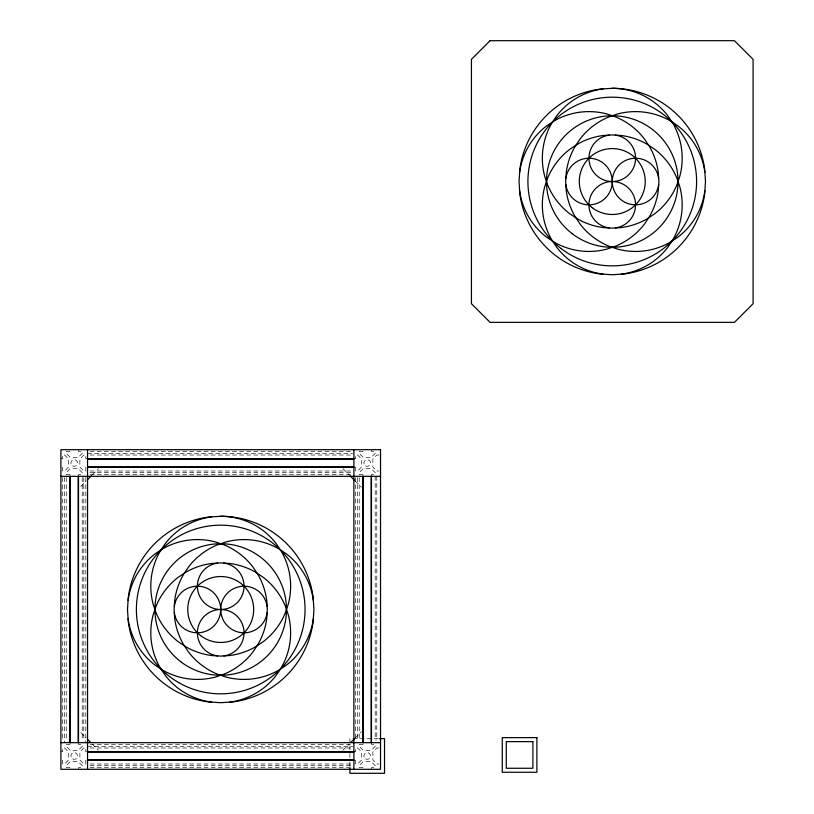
<?xml version="1.0" encoding="UTF-8"?>
<svg xmlns="http://www.w3.org/2000/svg" width="814" height="814" viewBox="0 0 814 814"><rect width="100%" height="100%" fill="white"/><g stroke="black" fill="none" stroke-linecap="round" stroke-linejoin="round"><path stroke-width="0.61" stroke-dasharray="4.07 3.05" d="M80.779 486.426L86.101 481.094M92.318 474.888L98.535 468.671M342.898 750.325L349.114 744.118M355.331 737.901L361.548 731.684M90.079 451.424L352.625 451.424M87.546 453.418L352.625 453.418M90.079 455.016L352.625 455.016M378.795 455.016L376.79 455.016L372.863 459.015L372.863 467.002L376.79 471.001L378.795 471.001M60.908 458.75L62.637 458.75L62.637 455.016L64.642 455.016L68.569 459.015L68.569 467.002L64.642 471.001L62.637 471.001L62.637 467.267L60.908 467.267M87.546 458.75L85.816 458.75L85.816 455.016L83.811 455.016L79.884 459.015L79.884 467.002L83.811 471.001L85.816 471.001L85.816 467.267L87.546 467.267M353.887 458.75L355.616 458.75L355.616 455.016L357.621 455.016L361.548 459.015L361.548 467.002L357.621 471.001L355.616 471.001L355.616 467.267L353.887 467.267M90.079 471.001L352.625 471.001M90.079 472.598L352.625 472.598M90.079 474.593L352.625 474.593M378.337 738.674L349.898 738.674L349.898 752.278M90.079 744.403L352.625 744.403M87.546 746.397L352.625 746.397M90.079 747.995L352.625 747.995M378.795 747.995L376.79 747.995L372.863 751.994L372.863 759.981L376.79 763.98L378.795 763.98M60.908 751.729L62.637 751.729L62.637 747.995L64.642 747.995L68.569 751.994L68.569 759.981L64.642 763.98L62.637 763.98L62.637 760.245L60.908 760.245M87.546 751.729L85.816 751.729L85.816 747.995L83.811 747.995L79.884 751.994L79.884 759.981L83.811 763.98L85.816 763.98L85.816 760.245L87.546 760.245M353.887 751.729L355.616 751.729L355.616 747.995L357.621 747.995L361.548 751.994L361.548 759.981L357.621 763.98L355.616 763.98L355.616 760.245L353.887 760.245M90.079 763.98L352.625 763.98M90.079 765.577L352.625 765.577M90.079 767.571L352.625 767.571M342.898 468.671L349.114 474.888M355.331 481.094L361.548 487.311M80.779 732.569L86.101 737.901M92.318 744.118L98.535 750.325M376.79 476.322L376.79 740.13M375.193 476.322L375.193 740.13M371.469 449.694L371.469 451.424L375.193 451.424L375.193 453.418L371.204 457.346L363.207 457.346L359.218 453.418L359.218 451.424L362.942 451.424L362.942 449.694M371.469 476.322L371.469 474.593L375.193 474.593L375.193 472.598L371.204 468.671L363.207 468.671L359.218 472.598L359.218 474.593L362.942 474.593L362.942 476.322M371.469 742.673L371.469 744.403L375.193 744.403L375.193 746.397L371.204 750.325L363.207 750.325L359.218 746.397L359.218 744.403L362.942 744.403L362.942 742.673M371.469 769.301L371.469 767.571L375.193 767.571L375.193 765.577L371.204 761.65L363.207 761.65L359.218 765.577L359.218 767.571L362.942 767.571L362.942 769.301M359.218 477.594L359.218 740.13M357.621 477.594L357.621 740.13M355.616 477.594L355.616 740.13M349.898 753.51L349.898 760.937M349.898 762.169L349.898 767.114M85.816 477.594L85.816 742.673M83.811 477.594L83.811 740.13M82.214 477.594L82.214 740.13M78.49 449.694L78.49 451.424L82.214 451.424L82.214 453.418L78.225 457.346L70.228 457.346L66.239 453.418L66.239 451.424L69.963 451.424L69.963 449.694M78.49 476.322L78.49 474.593L82.214 474.593L82.214 472.598L78.225 468.671L70.228 468.671L66.239 472.598L66.239 474.593L69.963 474.593L69.963 476.322M78.49 742.673L78.49 744.403L82.214 744.403L82.214 746.397L78.225 750.325L70.228 750.325L66.239 746.397L66.239 744.403L69.963 744.403L69.963 742.673M78.49 769.301L78.49 767.571L82.214 767.571L82.214 765.577L78.225 761.65L70.228 761.65L66.239 765.577L66.239 767.571L69.963 767.571L69.963 769.301M66.239 477.594L66.239 740.13M64.642 477.594L64.642 742.673M62.637 477.594L62.637 740.13M72.558 465.893A3.327 3.327 0 0 0 77.554 463.013A3.327 3.327 0 0 0 72.558 460.124A3.327 3.327 0 0 0 72.558 465.893M365.537 465.893A3.327 3.327 0 0 0 370.533 463.013A3.327 3.327 0 0 0 365.537 460.124A3.327 3.327 0 0 0 365.537 465.893M365.537 758.872A3.327 3.327 0 0 0 370.533 755.992A3.327 3.327 0 0 0 365.537 753.103A3.327 3.327 0 0 0 365.537 758.872M72.558 758.872A3.327 3.327 0 0 0 77.554 755.992A3.327 3.327 0 0 0 72.558 753.103A3.327 3.327 0 0 0 72.558 758.872"/><path stroke-width="1.22" d="M87.881 479.324L91.433 475.773M350.895 742.337L354.446 738.786M612.26 88.309L600.091 89.102A93.223 93.223 0 0 0 519.841 169.363L519.037 181.532L519.841 193.701A93.223 93.223 0 0 0 600.091 273.952L612.26 274.745L624.43 273.952A93.223 93.223 0 0 0 704.68 193.701L705.484 181.532L704.68 169.363A93.223 93.223 0 0 0 612.26 88.309A69.912 69.912 0 0 1 667.724 115.659L672.812 123.27A69.912 69.912 0 0 1 679.792 176.323L676.851 184.982A69.912 69.912 0 0 1 654.822 213.695L647.222 218.773A69.912 69.912 0 0 1 621.387 227.544L612.26 228.144L603.133 227.544A69.912 69.912 0 0 1 577.299 218.773L569.698 213.695A69.912 69.912 0 0 1 547.669 184.982L544.729 176.323A69.912 69.912 0 0 1 551.709 123.27L556.796 115.659A69.912 69.912 0 0 1 603.133 88.909M220.716 516.279L208.547 517.073A93.223 93.223 0 0 0 128.297 597.334L127.493 609.503L128.297 621.662A93.223 93.223 0 0 0 208.547 701.922L220.716 702.716L232.885 701.922A93.223 93.223 0 0 0 313.136 621.662L313.939 609.503L313.136 597.334A93.223 93.223 0 0 0 220.716 516.279A69.912 69.912 0 0 1 276.18 543.63L281.268 551.231A69.912 69.912 0 0 1 288.248 604.293L285.307 612.952A69.912 69.912 0 0 1 263.278 641.656L255.677 646.743A69.912 69.912 0 0 1 229.843 655.514L220.716 656.104L211.589 655.514A69.912 69.912 0 0 1 185.755 646.743L178.154 641.656A69.912 69.912 0 0 1 156.125 612.952L153.185 604.293A69.912 69.912 0 0 1 160.165 551.231L165.252 543.63A69.912 69.912 0 0 1 211.589 516.88M87.546 458.75L353.887 458.75M87.546 459.015L353.887 459.015M87.546 467.002L353.887 467.002M87.546 467.267L353.887 467.267M60.908 476.322L380.525 476.322M379.568 738.674L384.523 738.674L384.523 773.3L349.898 773.3L349.898 768.355M60.908 742.673L380.525 742.673M87.546 751.729L353.887 751.729M87.546 751.994L353.887 751.994M87.546 759.981L353.887 759.981M87.546 760.245L353.887 760.245M350.01 475.773L354.446 480.209M87.881 739.672L90.537 742.337M371.469 476.322L371.469 742.673M371.204 476.322L371.204 742.673M363.207 476.322L363.207 742.673M362.942 476.322L362.942 742.673M353.887 449.694L353.887 769.301M87.546 449.694L87.546 769.301M78.49 476.322L78.49 742.673M78.225 476.322L78.225 742.673M70.228 476.322L70.228 742.673M69.963 476.322L69.963 742.673M658.668 184.575A23.301 23.301 0 0 1 623.046 201.18A23.301 23.301 0 0 1 623.046 161.874A23.301 23.301 0 0 1 658.668 178.49M609.218 227.94A23.301 23.301 0 0 1 592.602 192.318A23.301 23.301 0 0 1 631.918 192.318A23.301 23.301 0 0 1 615.303 227.94M615.303 135.114A23.301 23.301 0 0 1 631.918 170.747A23.301 23.301 0 0 1 592.602 170.747A23.301 23.301 0 0 1 609.218 135.114M565.852 178.49A23.301 23.301 0 0 1 601.475 161.874A23.301 23.301 0 0 1 601.475 201.18A23.301 23.301 0 0 1 565.852 184.575M621.387 274.155A69.912 69.912 0 0 0 667.724 247.395L672.812 239.794A69.912 69.912 0 0 0 679.792 186.742L676.851 178.083A69.912 69.912 0 0 0 654.822 149.369L647.222 144.282A69.912 69.912 0 0 0 621.387 135.521L612.26 134.921L603.133 135.521A69.912 69.912 0 0 0 577.299 144.282L569.698 149.369A69.912 69.912 0 0 0 547.669 178.083L544.729 186.742A69.912 69.912 0 0 0 551.709 239.794L556.796 247.395A69.912 69.912 0 0 0 603.133 274.155M704.883 190.659A69.912 69.912 0 0 1 678.123 236.996L670.522 242.073A69.912 69.912 0 0 1 617.47 249.064L608.811 246.123A69.912 69.912 0 0 1 580.097 224.094L575.02 216.483A69.912 69.912 0 0 1 566.249 190.659L565.649 181.532L566.249 172.405A69.912 69.912 0 0 1 575.02 146.571L580.097 138.97A69.912 69.912 0 0 1 608.811 116.941L617.47 114.001A69.912 69.912 0 0 1 670.522 120.981L678.123 126.058A69.912 69.912 0 0 1 704.883 172.405M519.637 190.659A69.912 69.912 0 0 0 546.398 236.996L553.998 242.073A69.912 69.912 0 0 0 607.051 249.064L615.71 246.123A69.912 69.912 0 0 0 644.423 224.094L649.501 216.483A69.912 69.912 0 0 0 658.272 190.659L658.872 181.532L658.272 172.405A69.912 69.912 0 0 0 649.501 146.571L644.423 138.97A69.912 69.912 0 0 0 615.71 116.941L607.051 114.001A69.912 69.912 0 0 0 553.998 120.981L546.398 126.058A69.912 69.912 0 0 0 519.637 172.405M267.124 612.535A23.301 23.301 0 0 1 231.502 629.151A23.301 23.301 0 0 1 231.502 589.845A23.301 23.301 0 0 1 267.124 606.461M217.674 655.911A23.301 23.301 0 0 1 201.058 620.278A23.301 23.301 0 0 1 240.374 620.278A23.301 23.301 0 0 1 223.758 655.911M223.758 563.085A23.301 23.301 0 0 1 240.374 598.717A23.301 23.301 0 0 1 201.058 598.717A23.301 23.301 0 0 1 217.674 563.085M174.308 606.461A23.301 23.301 0 0 1 209.931 589.845A23.301 23.301 0 0 1 209.931 629.151A23.301 23.301 0 0 1 174.308 612.535M229.843 702.116A69.912 69.912 0 0 0 276.18 675.366L281.268 667.765A69.912 69.912 0 0 0 288.248 614.712L285.307 606.043A69.912 69.912 0 0 0 263.278 577.34L255.677 572.252A69.912 69.912 0 0 0 229.843 563.481L220.716 562.891L211.589 563.481A69.912 69.912 0 0 0 185.755 572.252L178.154 577.34A69.912 69.912 0 0 0 156.125 606.043L153.185 614.712A69.912 69.912 0 0 0 160.165 667.765L165.252 675.366A69.912 69.912 0 0 0 211.589 702.116M313.339 618.62A69.912 69.912 0 0 1 286.579 664.967L278.978 670.044A69.912 69.912 0 0 1 225.926 677.034L217.267 674.094A69.912 69.912 0 0 1 188.553 652.065L183.476 644.454A69.912 69.912 0 0 1 174.705 618.62L174.104 609.503L174.705 600.376A69.912 69.912 0 0 1 183.476 574.542L188.553 566.941A69.912 69.912 0 0 1 217.267 544.902L225.926 541.961A69.912 69.912 0 0 1 278.978 548.951L286.579 554.029A69.912 69.912 0 0 1 313.339 600.376M128.093 618.62A69.912 69.912 0 0 0 154.853 664.967L162.454 670.044A69.912 69.912 0 0 0 215.507 677.034L224.165 674.094A69.912 69.912 0 0 0 252.879 652.065L257.957 644.454A69.912 69.912 0 0 0 266.727 618.62L267.328 609.503L266.727 600.376A69.912 69.912 0 0 0 257.957 574.542L252.879 566.941A69.912 69.912 0 0 0 224.165 544.902L215.507 541.961A69.912 69.912 0 0 0 162.454 548.951L154.853 554.029A69.912 69.912 0 0 0 128.093 600.376M490.079 40.7L471.428 59.341L471.428 303.714L490.079 322.364L734.442 322.364L753.092 303.714L753.092 59.341L734.442 40.7L490.079 40.7M380.525 449.694L60.908 449.694L60.908 769.301L380.525 769.301L380.525 449.694M536.894 737.637L502.269 737.637L502.269 772.262L536.894 772.262L536.894 737.637M532.895 741.635L506.257 741.635L506.257 768.263L532.895 768.263L532.895 741.635M572.222 233.699A65.761 65.761 0 0 0 677.462 190.11A65.761 65.761 0 0 0 587.098 120.767A65.761 65.761 0 0 0 572.222 233.699M560.917 248.433A84.33 84.33 0 0 0 695.868 192.542A84.33 84.33 0 0 0 579.985 103.612A84.33 84.33 0 0 0 560.917 248.433M592.195 207.682A32.957 32.957 0 0 0 644.932 185.836A32.957 32.957 0 0 0 599.643 151.078A32.957 32.957 0 0 0 592.195 207.682M180.677 661.67A65.761 65.761 0 0 0 285.918 618.08A65.761 65.761 0 0 0 195.553 548.738A65.761 65.761 0 0 0 180.677 661.67M178.551 682.529A84.33 84.33 0 0 0 305.047 609.503A84.33 84.33 0 0 0 178.551 536.467A84.33 84.33 0 0 0 178.551 682.529M200.651 635.642A32.957 32.957 0 0 0 253.398 613.797A32.957 32.957 0 0 0 208.099 579.049A32.957 32.957 0 0 0 200.651 635.642"/></g></svg>
